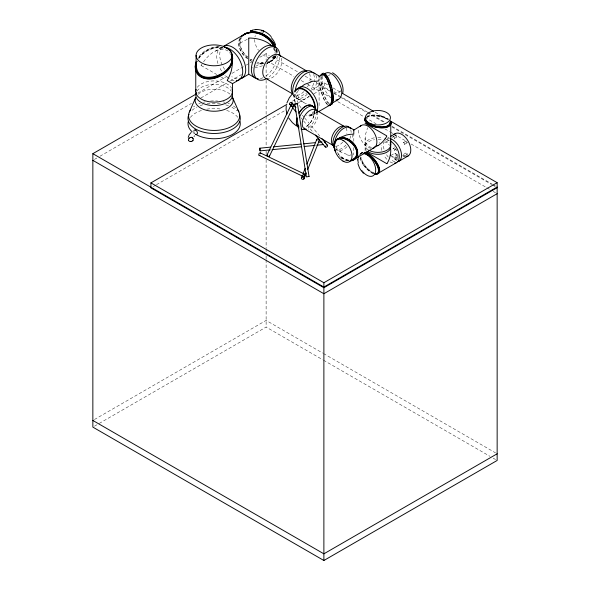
<?xml version="1.0" encoding="UTF-8"?>
<svg xmlns="http://www.w3.org/2000/svg" width="590" height="590" viewBox="0 0 590 590"><rect width="100%" height="100%" fill="white"/><g stroke="black" fill="none" stroke-linecap="round" stroke-linejoin="round"><path stroke-width="0.44" stroke-dasharray="2.95 2.21" d="M353.801 147.67L353.572 154.949M353.808 141.312L353.808 134.727M365.033 144.948L365.291 135.051L367.614 127.757M277.071 50.069L276.894 53.122M395.071 156.785L395.145 159.602L396.937 160.686M319.087 105.603L319.116 81.855M313.253 111.51L312.095 114.062L310.451 115.625L311.948 114.674L310.561 115.411L311.491 114.917M247.719 57.127C242.247 52.665 237.814 44.685 241.362 37.767M275.973 54.28L275.973 49.531M321.115 76.523L320.975 77.519A14.514 4.292 77.3 0 0 320.975 82.224L322.708 91.583L325.415 98.884A18.806 5.568 77.3 0 0 328.866 104.002M320.09 77.076L320.193 76.663M321.653 76.766L321.292 82.696L323.025 91.354A19.477 5.767 77.3 0 0 325.179 97.453L327.413 101.679L329.589 103.722M274.903 55.866L272.499 60.033L267.381 63.491M322.752 76.206C320.341 83.95 325.289 91.988 330.511 97.394M274.217 56.035L271.732 60.04L267.477 63.432M196.876 61.788L197.156 61.043M276.386 55.062L274.586 58.218L271.548 60.836M196.935 61.913L197.267 61.176M275.574 55.718L272.728 59.944L268.059 62.363M239.842 38.409L239.267 39.678A17.331 13.01 36.5 0 0 239.282 48.033L242.697 54.258L247.999 59.214M241.03 37.73L240.447 38.999A17.331 13.01 36.5 0 0 240.469 47.348L242.763 52.038L247.594 57.311M274.66 56.699L273.325 59.17L271.267 61.257M275.847 56.02L274.505 58.484L272.447 60.571L267.056 63.359M361.028 154.078L361.301 153.57M240.16 38.571C236.553 45.865 241.583 54.177 247.498 58.535M298.525 89.783C295.015 95.75 300.937 101.922 306.394 103.766M200.991 65.726L201.979 64.118M198.675 58.108C203.277 51.05 211.714 46.551 220.151 46.846M240.506 37.974L240.89 37.399M340.791 90.772C339.493 93.242 336.064 93.397 334.058 91.716M358.705 155.9L359.118 155.303M198.941 58.314C204.354 50.799 214.207 46.175 223.426 48.114M328.342 75.859L330.245 74.495M361.471 153.348L362.887 152.522M362.474 152.441L360.711 153.459A13.732 5.789 49.3 0 0 360.35 153.931M361.921 152.677L361.456 153.031A13.732 5.789 49.3 0 0 360.822 154.049M366.56 117.078C373.293 113.361 382.224 115.588 388.345 119.453M276.26 51.972L276.393 51.876A3.739 2.161 0 0 0 276.85 51.419L277.02 50.526A1.534 0.885 0 0 0 276.695 50.187M366.56 117.484C373.234 114.172 381.634 116.046 387.844 119.571M221.869 47.333L214.141 51.795C217.983 49.538 223.02 48.166 227.135 50.504A13.024 10.635 -60 0 1 228.028 51.094L230.078 53.24M197.768 93.102L227.969 75.668M231.944 73.374L245.455 65.571M246.251 65.114L249.43 63.278M250.226 62.82L251.812 61.898M259.762 57.311L266.12 53.638L269.306 55.482M94.437 159.425L96.826 158.054M100.005 156.217L191.411 103.442M200.947 97.94L227.172 82.792M230.351 80.955L241.48 74.532M255.787 66.272L264.534 61.227M266.879 63.27L270.331 61.788M292.411 101.192L306.719 92.932M311.483 90.181L324.205 82.836L328.188 85.137M153.319 186.499L155.701 185.127M156.498 184.663L284.461 110.787M298.769 102.527L309.101 96.561M313.873 93.803L324.205 87.836L329.781 91.059M312.243 115.308L317.678 112.166M387.556 138.119L389.098 137.234M360.534 154.086L361.545 153.496M393.198 136.747L396.089 135.081M394.201 138.532A1.018 0.59 60 0 0 393.899 136.954A1.018 0.59 60 0 0 392.999 137.433A1.018 0.59 60 0 0 394.201 138.532L397.085 136.865A1.018 0.59 60 0 0 396.79 135.287A1.018 0.59 60 0 0 395.89 135.766A1.018 0.59 60 0 0 397.085 136.865M393.198 148.54L394.644 147.707M403.405 142.647L406.296 140.981M394.201 150.317A1.018 0.59 60 0 0 393.899 148.746A1.018 0.59 60 0 0 392.999 149.226A1.018 0.59 60 0 0 394.201 150.317L396.369 149.071M404.408 144.425A1.018 0.59 60 0 0 404.106 142.846A1.018 0.59 60 0 0 403.206 143.333A1.018 0.59 60 0 0 404.408 144.425L407.299 142.758M390.801 155.517L394.865 153.171L397.94 154.949M398.464 155.966L395.647 157.596A1.991 1.151 0 0 1 395.558 156.033A1.991 1.151 0 0 1 398.243 155.856M403.39 154.447L406.274 152.781M404.43 156.203L407.314 154.536M94.437 419.527L266.12 320.407L322.686 353.063M94.437 426.201L98.412 423.908M99.209 423.443L266.12 327.081L322.686 359.738M240.034 43.048L247.512 39.191M379.09 143.075L379.761 142.78M361.176 153.112L361.729 152.869A12.943 5.458 49.3 0 1 363.049 152.722M269.77 62.134L266.628 63.064M262.506 65.763L258.981 66.825A34.205 27.929 0 0 1 255.168 67.57M252.712 67.857L252.218 67.902M263.678 63.809L256.724 63.086M219.532 46.463L211.921 47.569L204.789 51.02A21.306 16.011 -23.7 0 0 198.483 57.127M264.121 63.064L257.292 62.193M348.756 160.546L345.268 159.838L341.529 157.913M351.065 155.015L350.231 154.934M371.604 147.33C366.995 147.139 364.908 142.352 365.033 138.185M384.142 141.961L385.926 142.315A9.226 7.537 -60 0 1 388.692 144.248L389.474 145.383M348.882 160.229L343.963 158.599L339.442 155.141M379.289 116.201L376.575 115.824A13.718 5.819 10.6 0 0 366.471 117.314M222.939 47.96C216.648 46.662 210.04 48.579 204.789 52.097A21.306 16.011 -23.7 0 0 198.483 58.204M346.979 154.374L342.37 152.81L337.281 149.956M374.09 173.113C367.762 170.031 362.592 164.013 360.881 157.132M250.219 60.645L251.362 61.242M250.676 59.251L252.291 60.106M251.524 61.08L249.865 60.151M332.967 87.903L340.939 92.497M375.211 112.284L387.962 119.652M272.492 57.319L298.783 72.496M305.155 76.176L312.324 80.314M316.314 82.615L329.854 90.432M333.837 92.733L367.297 112.048M368.094 112.513L385.617 122.632M391.996 126.312L492.37 184.264M493.166 184.722L495.556 186.101M333.77 93.36L339.346 96.583M340.142 97.04L366.442 112.225M367.238 112.69L383.979 122.351M391.944 126.953L491.573 184.471M492.37 184.928L495.556 186.772M266.916 60.77L294.004 76.405M301.173 80.542L304.359 82.386M307.545 84.223L330.651 97.564M337.819 101.701L364.111 116.879M364.908 117.344L376.059 123.782M384.82 128.841L389.599 131.6M390.396 132.057L392.793 133.436M393.589 133.901L406.333 141.261M411.112 144.019L485.998 187.251M486.794 187.716L489.98 189.552M493.166 191.389L495.556 192.775M303.828 102.498L294.86 97.144L292.729 93.788M391.568 155.959L397.726 159.514M365.144 151.188L365.033 144.786M201.146 65.512L216.751 74.517M221.383 77.194L225.83 79.761M323.482 353.528L495.556 452.877M323.482 360.195L489.98 456.321M493.166 458.165L495.556 459.544M340.954 152.072L337.554 149.359L335.858 146.327A9.197 7.508 0 0 1 335.85 142.964M250.285 59.266L251.406 59.959M341.271 157.737L340.024 156.77M339.088 155.915L339.545 156.35M327.391 104.238C323.143 99.585 321.594 93.109 320.326 87.106M338.999 154.668L337.797 153.171M394.865 153.171L395.123 153.474A12.862 7.427 60 0 0 398.316 156.335M338.1 153.806L338.985 154.86M302.36 115.205L304.108 117.307M304.698 118.007L319.898 136.231M300.753 117.535L303.09 120.338M303.673 121.039L313.615 132.957M363.632 165.311L365.321 167.464A12.943 5.458 49.3 0 0 373.345 173.762M337.096 152.132L337.436 152.655M273.177 47.901L274.328 50.371L274.741 53.034M230.491 53.882L230.86 54.553M336.219 150.516L336.492 151.062M274.66 48.432L275.346 53.004M320.2 86.361L319.758 82.106M254.622 39.471L254.814 41.728A14.285 8.938 55.5 0 0 258.56 50.342M324.205 82.836L324.205 87.836M266.12 53.638L266.12 60.077M266.12 64.679L266.12 76.87M266.12 80.314L266.12 115.5M266.12 116.193L266.12 146.777M266.12 151.151L266.12 154.138M266.12 159.654L266.12 247.97M266.12 248.656L266.12 252.564M266.12 256.016L266.12 259.01M266.12 259.696L266.12 327.081M398.191 157.773A1.991 1.173 1.2 0 1 395.654 157.604M396.812 160.274A1.991 1.173 1.2 0 1 395.182 158.622A1.991 1.173 1.2 0 1 398.294 158.223M404.194 156.357A12.862 7.427 60 0 1 402.513 155.745M396.716 150.73A12.862 7.427 60 0 1 394.076 146.165M392.748 137.736A12.862 7.427 60 0 1 393.235 136.061M394.953 161.697A12.862 7.427 60 0 1 390.794 159.521M388.272 157.065A12.862 7.427 60 0 1 386.015 153.865M383.994 149.13A12.862 7.427 60 0 1 383.707 142.212M387.475 138.488A12.862 7.427 60 0 1 389.105 138.451M396.871 160.008A12.862 7.427 60 0 1 391.583 156.394M407.52 142.315A1.018 0.59 60 0 1 406.466 142.419A1.018 0.59 60 0 1 406.355 140.951M368.02 149.705A12.862 7.427 0 0 1 374.532 137.78M377.895 137.522A12.862 7.427 0 0 1 383.006 138.134M386.14 139.247A12.862 7.427 0 0 1 389.385 141.607M366.405 150.221A12.862 7.427 0 0 1 374.532 139.712M378.183 139.454A12.862 7.427 0 0 1 382.829 140.022M385.248 140.789A12.862 7.427 0 0 1 389.238 143.37M360.667 156.94A13.732 5.789 49.3 0 0 364.377 164.883L366.066 167.036A12.943 5.458 49.3 0 0 374.09 173.335M362.459 152.427A12.943 5.458 49.3 0 1 363.093 152.301M363.632 165.311A13.732 5.789 49.3 0 1 360.099 158.194M358.927 155.694A12.552 7.25 60 0 1 361.22 153.769M366.257 168.091A13.128 5.539 49.3 0 1 360.416 157.928M360.962 154.042A13.128 5.539 49.3 0 1 361.346 153.673M373.264 173.305A12.331 5.199 49.3 0 1 366.25 168.106M362.039 153.267A12.331 5.199 49.3 0 1 362.607 153.142M392.704 162.995A12.862 7.427 60 0 1 389.378 161.439M386.848 159.285A12.862 7.427 60 0 1 383.766 155.163M381.737 150.435A12.862 7.427 60 0 1 381.14 145.273M386.848 139.749A12.862 7.427 60 0 1 389.378 140.516M371.14 148.274A12.862 7.427 60 0 1 361.677 140.833A12.862 7.427 60 0 1 359.045 128.635M367.128 116.23A13.718 5.819 10.6 0 1 376.575 115.116L379.289 115.493A12.936 5.487 10.6 0 1 388.758 119.283M379.289 116.201A12.936 5.487 10.6 0 1 388.021 119.468M347.562 160.812A13.703 9.573 46.8 0 1 341.241 158.002M348.314 160.377A13.703 9.573 46.8 0 1 339.943 155.841M352.761 134.505A12.862 7.427 -60 0 1 351.788 138.952M347.068 146.63A12.862 7.427 -60 0 1 335.629 148.304M350.748 129.837A12.862 7.427 -60 0 1 351.124 132.573M350.726 135.907A12.862 7.427 -60 0 1 349.907 138.532M345.976 145.022A12.862 7.427 -60 0 1 336.071 149.218M350.15 155.406A24.094 20.584 -1.8 0 1 346.824 154.823M314.507 110.537A12.862 7.427 -60 0 1 304.647 127.647M316.535 111.982A15.318 8.843 60 0 1 307.899 113.722M300.996 107.756A15.318 8.843 60 0 1 296.261 92.291M314.986 111.488A15.318 8.843 60 0 1 306.557 115.485M294.963 102.254A15.318 8.843 60 0 1 293.746 95.809M314.551 110.632A14.588 8.422 60 0 1 307.183 115.065M295.487 102.52A14.588 8.422 60 0 1 295 91.981M314.47 110.441A12.722 7.346 -60 0 1 304.654 127.521M316.491 111.857A12.862 7.427 -60 0 1 306.771 128.709M317.265 111.871A11.026 6.365 -60 0 1 315.923 121.806A11.026 6.365 -60 0 1 308.29 129.129M346.094 128.052A11.026 6.365 -60 0 1 346.832 133.399M342.746 142.116A11.026 6.365 -60 0 1 335.585 146.254M276.43 49.531A18.379 10.613 -60 0 1 277.285 53.211M277.285 55.91A18.379 10.613 -60 0 1 265.515 76.302M263.147 77.666A18.379 10.613 -60 0 1 259.047 78.795M234.031 80.653A18.379 10.613 60 0 1 224.915 75.166M221.626 71.051A18.379 10.613 60 0 1 219.185 66.685M217.953 63.536A18.379 10.613 60 0 1 222.142 47.451M237.018 78.927A18.379 10.613 60 0 1 231.796 76.715M224.613 69.332A18.379 10.613 60 0 1 222.563 47.06M274.505 55.851A14.285 8.938 55.5 0 1 262.919 54.818M254.961 36.772A14.285 8.938 55.5 0 1 255.374 35.599M260.92 31.971A14.285 8.938 55.5 0 1 264.327 32.59M276.282 47.598A14.285 8.938 55.5 0 1 276.282 52.355M274.645 48.351A17.331 13.01 36.5 0 1 275.36 52.702M262.056 64.022A21.461 16.114 36.5 0 1 256.997 63.366M276.238 49.177A17.331 13.01 36.5 0 1 276.474 53.358M263.236 63.337A21.461 16.114 36.5 0 1 258.177 62.688M267.484 63.44A26.277 21.454 0 0 1 266.252 64.126M315.916 75.358A15.311 8.843 -60 0 1 316.808 79.805M316.579 82.504A15.311 8.843 -60 0 1 312.921 91.649M309.271 96.074A15.311 8.843 -60 0 1 295.155 92.32M313.666 74.406A15.311 8.843 -60 0 1 314.241 80.24M313.666 83.161A15.311 8.843 -60 0 1 311.181 89.068M307.309 94.179A15.311 8.843 -60 0 1 293.385 94.879M309.47 73.603A13.474 7.781 -60 0 1 309.853 80.978M308.651 84.599A13.474 7.781 -60 0 1 307.501 86.885M303.909 91.59A13.474 7.781 -60 0 1 293.997 94.717M281.423 58.233A13.474 7.781 -60 0 1 278.768 70.918A13.474 7.781 -60 0 1 268.944 78.846M327.516 104.784A18.806 5.568 77.3 0 1 324.065 99.658L321.358 92.357L319.625 83.006A14.514 4.292 77.3 0 1 319.551 81.693M279.785 57.348A18.379 10.613 -60 0 1 269.21 76.862M203.528 61.906A32.797 26.779 -60 0 1 214.074 51.64M197.274 87.305A18.379 10.613 0 0 1 215.062 80.926A18.379 10.613 0 0 1 231.649 88.301M194.685 133.576A2.441 1.527 65.2 0 1 193.918 131.968M192.082 110.301A26.137 15.089 0 0 1 197.053 106.974M200.121 105.662A26.137 15.089 0 0 1 203.476 104.614M207.068 103.87A26.137 15.089 0 0 1 220.291 103.729M225.668 104.85A26.137 15.089 0 0 1 228.957 105.964M231.936 107.343A26.137 15.089 0 0 1 236.693 110.772M194.383 133.547A26.137 15.089 0 0 1 193.218 132.706M190.364 117.395A26.137 15.089 0 0 1 201.61 110.419M206.773 109.187A26.137 15.089 0 0 1 221.501 109.187M226.663 110.419A26.137 15.089 0 0 1 237.918 117.395M193.557 106.908A25.577 14.765 0 0 1 194.752 106.038M198.808 103.855A25.577 14.765 0 0 1 200.312 103.25M203.513 102.24A25.577 14.765 0 0 1 205.202 101.834M210.497 101.06A25.577 14.765 0 0 1 217.776 101.06M223.079 101.834A25.577 14.765 0 0 1 224.768 102.24M227.969 103.25A25.577 14.765 0 0 1 229.466 103.855M233.47 106.001A25.577 14.765 0 0 1 235.661 107.69M198.115 94.297A19.05 10.996 0 0 1 230.166 94.297M197.097 91A18.379 10.613 0 0 1 214.472 84.363A18.379 10.613 0 0 1 231.42 91.362M275.869 56.234L274.992 57.665L275.869 56.234M275.56 56.788L274.586 58.218L275.56 56.788M406.09 153.393A1.018 0.59 60 0 0 407.262 154.565A1.018 0.59 60 0 0 407.041 153.017A1.018 0.59 60 0 0 406.09 153.393M403.199 155.059A1.018 0.59 60 0 0 404.379 156.232A1.018 0.59 60 0 0 404.157 154.683A1.018 0.59 60 0 0 403.199 155.059"/><path stroke-width="0.89" d="M195.762 91.524L195.769 67.105L196.19 64.14M248.751 74.016L248.751 38.262M353.808 130.095L361.353 125.434M319.109 77.364L319.116 75.97L313.629 72.806M319.094 78.927L318.792 80.941L314.831 81.383M231.678 54.464C237.497 74.576 194.42 89.415 196.433 63.292M232.659 57.923L232.29 62.193L230.366 66.884A21.306 16.011 -23.7 0 1 223.123 74.443C217.872 77.961 211.264 79.879 204.966 78.581A17.73 13.327 -23.7 0 1 197.65 74.355C194.759 70.844 194.73 65.807 196.094 61.662M390.211 121.842C392.225 132.61 362.99 127.189 365.424 118.605M333.018 99.002L332.472 91.76M357.555 159.934L357.592 159.381M286.283 105.735L286.069 109.445L286.91 114.062M364.819 119.866L364.886 119.283A13.718 5.819 10.6 0 1 365.446 118.214M332.9 99.998L332.967 99.518M195.334 65.955L196.094 62.747M232.571 59.509L230.366 65.807A21.306 16.011 -23.7 0 1 223.123 73.359C217.872 76.884 211.264 78.802 204.966 77.504A17.73 13.327 -23.7 0 1 197.65 73.271L195.666 69.473L195.246 66.456M342.694 93.449C344.538 85.41 339.42 76.737 332.568 72.74M390.329 155.185L389.511 158.223A24.323 19.861 -60 0 1 388.663 160.465L387.047 163.71M332.723 100.875L332.819 100.455M188.225 137.404L189.184 134.727L191.153 132.462M286.88 103.014L289.343 97.697L292.618 93.515M301.461 177.76L302.478 175.201M303.157 173.504L305.2 168.393M306.903 164.138L316.764 139.461M303.946 178.895A1.372 1.01 21.8 0 0 302.478 177.258A1.372 1.01 21.8 0 0 301.682 178.822A1.372 1.01 21.8 0 0 303.946 178.895L306.321 172.944M307.685 169.537L319.249 140.604M365.586 118.214C364.546 125.906 389.518 131.732 390.204 121.68M189.434 111.849L195.659 97.675M320.451 75.94C323.114 71.773 326.631 78.212 327.664 80.683M267.1 154.816L291.113 104.909M269.475 156.158L293.488 106.252M320.223 75.601L321.838 73.905L324.065 74.819A18.806 5.568 77.3 0 1 327.516 79.938L330.223 87.239L331.949 96.598A14.514 4.292 77.3 0 1 331.949 101.296C332 103.272 330.592 106.997 328.099 105.241M321.572 74.819L323.187 73.123L325.415 74.038A18.806 5.568 77.3 0 1 328.866 79.156L331.573 86.465L333.298 95.816A14.514 4.292 77.3 0 1 333.298 100.521L332 104.386L330.017 104.769M227.298 80.24L227.585 79.716A35.179 28.748 -60 0 0 231.523 70.011L232.475 63.941A24.736 20.193 -60 0 0 232.519 62.4L231.487 55.984M335.769 141.327L335.998 140.936M386.775 136.371L385.13 138.849M241.317 36.853L243.95 34.589M336.529 140.214C347.245 129.992 367.754 154.875 351.463 160.215M194.073 136.327L194.516 135.907M300.244 87.519L304.617 84.363L310.952 82.062M337.952 139.498L340.932 137.227M189.132 138.399L188.667 138.952A2.331 1.962 2.8 0 0 188.549 140.509M241.546 36.108L245.344 33.564L251.871 32.354A21.461 16.114 36.5 0 1 261.997 34.84C267.167 37.362 271.702 41.484 274.062 46.794M242.733 35.43L246.524 32.885L253.051 31.676A21.461 16.114 36.5 0 1 263.177 34.154C268.826 36.912 273.79 41.617 275.825 47.665M324.198 74.008C330.489 69.207 336.595 78.153 339.139 83.131C340.843 86.597 342.244 90.506 341.603 94.43C341.101 99.172 335.917 100.802 332.45 102.867M242.969 35.629C253.929 26.69 271.548 35.577 275.574 47.893M318.453 111.716L330.083 105.005C334.324 97.807 330.341 88.294 327.804 80.992M354.413 159.433L352.731 160.414A13.703 9.573 46.8 0 1 349.708 160.989M374.798 173.762A12.331 5.199 49.3 0 0 376.685 173.696C380.579 173.268 379.591 168.371 378.382 165.923C375.579 160.119 370.948 154.381 364.546 152.53M192.51 140.671L193.1 140.191A1.969 1.328 49.8 0 0 193.033 138.665M390.351 121.031L497.149 182.686L497.149 460.466L323.881 560.5L92.851 427.116L92.851 153.68L196.175 94.024M232.519 91.524L232.519 83.625L239.09 79.827M242.077 78.101L248.751 74.252L255.072 77.895M497.149 187.686L323.881 287.728L150.929 187.878L150.929 182.878L286.843 104.408M390.639 136.342L395.263 133.672M354.148 159.307L374.222 147.721M378.116 173.283L396.627 162.589M398.884 161.291L408.125 155.959M150.929 182.878L323.881 282.728L497.149 182.686M497.149 187.023L323.881 287.057L92.851 153.68M497.149 193.69L323.881 293.731L92.851 160.347M497.149 453.791L323.881 553.833L92.851 420.449M377.895 145.597L374.399 147.058M340.946 137.219L346.271 135.088A24.751 20.207 0 0 1 353.786 134.151L353.808 129.881M190.164 137.677L190.865 137.389M338.276 138.598L336.588 139.572A12.936 9.042 46.8 0 0 335.26 150.841M330.083 105.005L328.888 105.153M338.299 99.496L335.961 100.034M252.468 30.267L250.632 30.982C257.705 27.413 266.341 30.835 271.12 36.639M250.632 30.982L252.173 30.378M191.182 141.276L190.312 141.489M190.954 137.367L190.998 137.359A1.881 1.718 -74.2 0 1 192.347 137.588M294.764 104.069L297.412 103.641L309.035 176.469L306.38 176.889L294.727 104.076L295.369 103.98M297.382 103.656L296.888 103.737M350.519 160.473C371.774 152.021 332.539 122.691 334.619 148.709M296.556 103.788L296.165 103.855M308.526 176.543L309.064 176.462M259.755 148.201L270.736 147.109M273.487 146.836L300.952 144.093M303.703 143.82L315.598 142.633M318.349 142.352L322.007 141.991M260.146 150.878L270.22 149.867M272.049 149.69L301.35 146.763M304.093 146.49L315.082 145.391M316.911 145.206L323.32 144.572M256.075 29.552L255.359 29.603L256.709 29.507M248.847 38.026C256.34 38.107 264.217 39.744 270.168 44.53M379.318 126.902L376.604 126.518A12.936 5.487 10.6 0 1 364.878 119.748M260.374 152.913L304.447 174.05A1.372 0.856 -64.4 0 1 304.152 176.24A1.372 0.856 -64.4 0 1 302.869 175.503A1.372 0.856 -64.4 0 1 304.447 174.05M259.121 155.347L303.201 176.484M343.041 161.129L343.845 161.549M386.73 135.84L365.04 123.325M386.789 163.688L366.42 151.925M227.253 80.587L232.519 83.625M342.532 93.419L373.618 111.363M350.128 127.669L353.808 129.844M315.421 109.747L344.678 126.636A11.026 6.365 -60 0 0 333.652 133.008A11.026 6.365 -60 0 0 333.652 145.737L304.462 128.886M278.65 54.752L306.977 71.124A13.474 7.781 -60 0 0 294.44 78.433A13.474 7.781 -60 0 0 292.824 93.729M265.898 78.47L293.215 94.26M324.943 74.436L328.003 78.271M343.041 140.361L343.845 140.87M296.512 125.987L292.382 122.632L288.753 118.066M270.486 44.803L270.876 45.157M271.105 45.378L271.481 45.755M362.629 172.457L363.425 173.254M192.569 137.861L193.129 138.643M291.829 102.594A1.372 0.885 -39.8 0 1 290.605 104.467A1.372 0.885 -39.8 0 1 289.779 103.162A1.372 0.885 -39.8 0 1 291.829 102.594L295.922 107.498M321.653 138.333L327.502 145.339M289.638 104.224L291.394 106.325M292.566 107.727L296.077 111.93M315.37 135.058L325.311 146.969M361.641 171.314L359.502 167.995L357.901 163.57M188.638 140.479L189.161 141.143A2.131 1.792 -59.7 0 0 190.312 141.416M328.276 78.817L328.556 79.385M274.092 46.883C269.306 36.373 255.581 29.161 244.562 34.227L223.359 46.47A18.379 10.613 60 0 1 242.925 58.889A18.379 10.613 60 0 1 239.304 79.023M328.829 79.975L329.095 80.587A19.477 5.767 77.3 0 1 331.042 85.985M232.622 97.675L238.847 111.849M334.98 149.801L335.445 150.878M231.546 54.295L231.826 54.951M331.256 86.686L331.455 87.401M232.054 55.622C236.605 74.038 201.279 89.791 195.814 68.565M331.831 88.839L332.17 90.292M232.246 55.991L232.549 57.459M391 122.255L391.008 123.443A13.718 5.819 10.6 0 1 379.318 126.894M391 122.971L391.008 124.158A13.718 5.819 10.6 0 1 379.318 127.61L376.604 127.234A12.936 5.487 10.6 0 1 364.878 120.463L364.886 118.568A13.718 5.819 10.6 0 1 365.446 117.499M232.659 59L232.246 54.907L230.262 51.109A17.73 13.327 -23.7 0 0 225.859 47.827M319.116 75.97L319.116 76.42M195.769 67.105L195.769 67.835M390.764 123.539L390.764 144.948M323.881 282.728L323.881 560.5M196.079 55.349L196.079 66.279M394.076 134.667A12.862 7.427 60 0 1 408.442 141.674A12.862 7.427 60 0 1 405.868 156.556M389.946 138.606A12.862 7.427 60 0 1 400.721 150.561A12.862 7.427 60 0 1 397.431 161.815M390.152 142.691A12.862 7.427 0 0 1 384.54 151.313A12.862 7.427 0 0 1 368.721 150.155M390.322 144.956A12.862 7.427 0 0 1 383.699 153.511A12.862 7.427 0 0 1 367.836 151.512M375.697 173.836A12.943 5.458 49.3 0 0 377.784 173.799L378.787 173.195A13.732 5.789 49.3 0 0 375.867 161.343L374.178 159.189A12.943 5.458 49.3 0 0 365.335 152.596M374.952 174.264A12.943 5.458 49.3 0 0 377.04 174.227L378.05 173.622A13.732 5.789 49.3 0 0 375.122 161.771L373.433 159.617A12.943 5.458 49.3 0 0 364.598 153.024M363.543 153.54A12.552 7.25 60 0 1 375.638 171.085A12.552 7.25 60 0 1 361.958 170.724M358.278 162.847A12.552 7.25 60 0 1 358.558 156.416M376.663 173.659A13.128 5.539 49.3 0 0 372.467 158.865A12.331 5.199 49.3 0 0 363.927 153.201M390.197 140.944A12.862 7.427 60 0 1 399.039 154.071A12.862 7.427 60 0 1 394.378 163.194M390.344 147.242A16.483 13.474 -59.9 0 1 390.226 155.17M360.173 126.437A12.862 7.427 60 0 1 374.222 132.861A12.862 7.427 60 0 1 372.769 148.245M390.462 121.031A12.936 5.487 10.6 0 1 391.015 122.255M390.462 121.747A12.936 5.487 10.6 0 1 391.015 122.971M385.093 138.82A22.191 18.12 -60 0 1 377.925 145.678M354.42 159.447A12.936 9.042 46.8 0 0 354.457 145.878L352.776 143.717A13.703 9.573 46.8 0 0 338.284 138.606M335.562 141.327A12.936 9.042 46.8 0 1 337.332 139.129L339.029 138.163A13.703 9.573 46.8 0 1 353.521 143.289L355.202 145.442A12.936 9.042 46.8 0 1 355.173 159.012L353.476 159.978A13.703 9.573 46.8 0 1 351.507 160.473M334.648 143.112A12.862 7.427 -60 0 1 341.492 129.903A12.862 7.427 -60 0 1 351.308 128.657M334.382 147.942A12.862 7.427 -60 0 1 337.384 131.496A12.862 7.427 -60 0 1 350.003 128.192M299.005 113.029A12.862 7.427 -60 0 1 313.519 107.225M299.027 127.868A12.862 7.427 -60 0 1 296.984 117.757M297.839 88.633A15.318 8.843 60 0 1 311.881 92.46A15.318 8.843 60 0 1 316.985 111.104M294.499 91.642A15.318 8.843 60 0 1 307.066 91.317A15.318 8.843 60 0 1 315.362 109.386M295.435 91.162A14.588 8.422 60 0 1 307.257 92.106A14.588 8.422 60 0 1 314.839 108.494M299.115 113.096A12.722 7.346 -60 0 1 313.423 107.159M298.584 127.3A12.722 7.346 -60 0 1 296.903 118.701M305.981 129.394A11.026 6.365 -60 0 1 304.764 115.721A11.026 6.365 -60 0 1 317.036 111.399M299.432 117.44A12.862 7.427 -60 0 1 308.703 106.724A12.862 7.427 -60 0 1 316.299 110.485M306.122 129.004A12.862 7.427 -60 0 1 300.989 128.996M298.894 126.452A12.862 7.427 -60 0 1 298.533 125.228M258.243 78.802A18.379 10.613 -60 0 1 254.755 57.451A18.379 10.613 -60 0 1 275.22 47.539M224.252 47.237A18.379 10.613 60 0 1 241.244 63.683A18.379 10.613 60 0 1 236.317 80.749M271.282 37.59A14.285 8.938 55.5 0 1 275.604 44.973M295.214 91A15.311 8.843 -60 0 1 303.304 75.498A15.311 8.843 -60 0 1 314.898 73.831M292.95 93.419A15.311 8.843 -60 0 1 299.462 75.409A15.311 8.843 -60 0 1 312.722 72.747M268.317 78.905A13.474 7.781 -60 0 1 265.301 63.137A13.474 7.781 -60 0 1 280.641 56.507M322.339 75.21A18.106 5.354 77.3 0 1 322.501 74.982M310.827 81.715A28.667 23.217 -0.5 0 1 314.765 81.014M318.814 85.498A28.674 0.782 -86.1 0 1 318.866 84.908M265.677 79.097A18.379 10.613 -60 0 1 253.855 70.527A18.379 10.613 -60 0 1 266.451 48.705A18.379 10.613 -60 0 1 279.785 54.656M232.128 89.348A18.379 10.613 0 0 1 214.141 102.136A18.379 10.613 0 0 1 196.153 89.348M193.026 140.627A1.947 0.656 -17.1 0 1 191.101 141.512M188.933 138.362A2.161 1.018 -29.9 0 1 190.142 137.536M192.333 137.691A2.382 2.264 89 0 1 192.547 137.876M195.659 130.198A2.441 1.534 55.3 0 1 197.458 133.06A2.441 1.534 55.3 0 1 195.659 134.181M193.859 131.201A2.441 1.527 65.2 0 1 195.622 130.007M239.547 114.844A26.137 15.089 0 0 1 213.661 133.48A26.137 15.089 0 0 1 188.977 114.312M240.012 121.518A26.137 15.089 0 0 1 225.837 137.16A26.137 15.089 0 0 1 195.659 134.336M192.148 131.821A26.137 15.089 0 0 1 188.269 121.518M237.409 109.541A25.577 14.765 0 0 1 214.354 130.442A25.577 14.765 0 0 1 190.695 109.77M231.988 96.399A19.05 10.996 0 0 1 215.498 111.215A19.05 10.996 0 0 1 195.526 97.903M232.15 92.851A18.379 10.613 0 0 1 213.801 105.581A18.379 10.613 0 0 1 196.278 92.475M316.992 140.538A1.372 1.01 21.8 0 1 317.184 139.07A1.372 1.01 21.8 0 1 319.072 139.587A1.372 1.01 21.8 0 1 318.755 141.017M324.589 142.102A1.372 0.384 84.3 0 1 324.987 141.792A1.372 0.384 84.3 0 1 325.341 143.068M259.917 155.236A1.372 0.856 -64.4 0 1 258.781 154.72A1.372 0.856 -64.4 0 1 259.696 152.95A1.372 0.856 -64.4 0 1 260.721 153.673M269.32 155.31A1.372 0.782 25.7 0 1 269.003 156.394A1.372 0.782 25.7 0 1 267.204 155.605A1.372 0.782 25.7 0 1 267.639 154.573M326.528 145.096A1.372 0.885 -39.8 0 1 327.568 145.959A1.372 0.885 -39.8 0 1 325.975 147.264A1.372 0.885 -39.8 0 1 325.363 146.054M263.295 30.85L261.938 30.319L263.745 31.041L263.295 30.85M371.619 124.003A12.552 7.25 0 0 0 390.447 117.727A12.552 7.25 0 0 0 371.619 111.451A12.552 7.25 0 0 0 371.619 124.003M334.353 148.422A12.714 7.338 60 0 0 349.398 161.756A12.714 7.338 60 0 0 345.364 142.065A12.714 7.338 60 0 0 334.353 148.422M205.106 64.376A18.061 10.428 0 0 0 232.202 55.349A18.061 10.428 0 0 0 205.106 46.315A18.061 10.428 0 0 0 205.106 64.376M259.556 148.842A1.372 0.384 84.3 0 0 260.072 150.9A1.372 0.384 84.3 0 0 260.227 148.872A1.372 0.384 84.3 0 0 259.556 148.842M291.379 105.883A1.372 0.782 25.7 0 0 293.525 106.185A1.372 0.782 25.7 0 0 291.998 104.681A1.372 0.782 25.7 0 0 291.379 105.883"/></g></svg>
